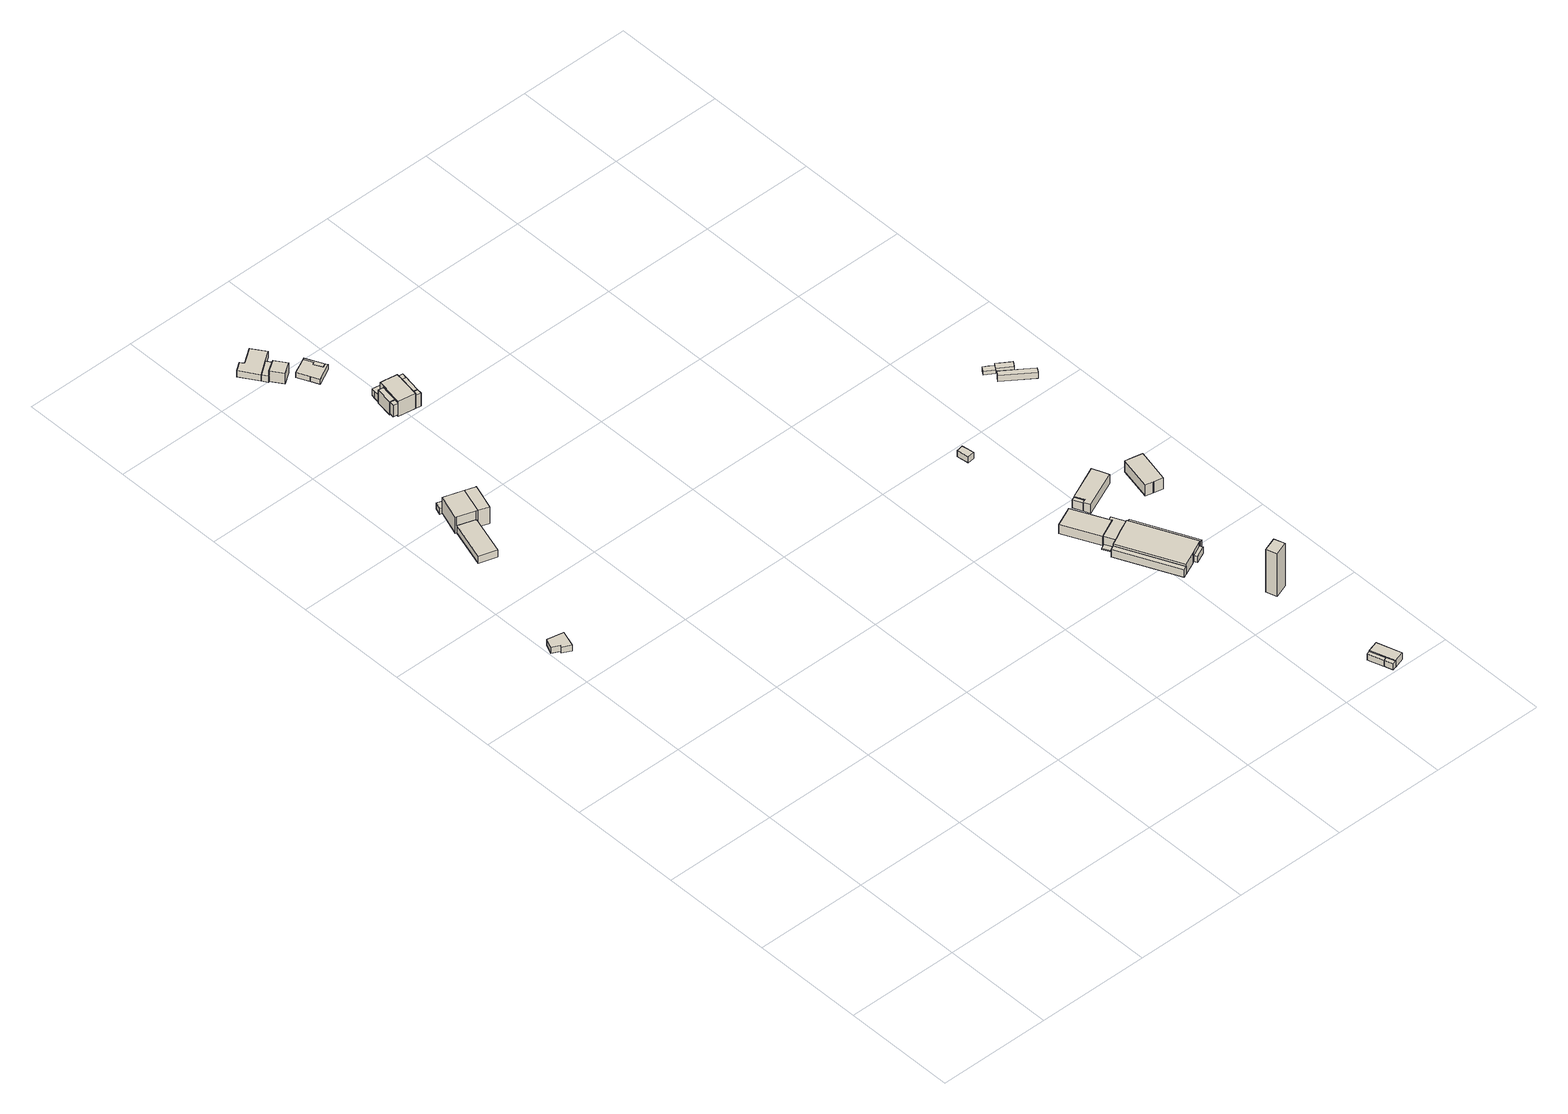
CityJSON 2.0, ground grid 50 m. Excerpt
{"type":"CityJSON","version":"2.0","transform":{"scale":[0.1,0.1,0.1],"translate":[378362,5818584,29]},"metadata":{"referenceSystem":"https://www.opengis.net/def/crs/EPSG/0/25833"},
"CityObjects":{
"building1":{"type":"Building","attributes":{"Gemeindeschluessel":"11000005","BezugspunktDach":"2200","function":"31001_2120","measuredHeight":2.89,"storeysAboveGround":1},"address":[{"country":"Germany","locality":"Berlin","thoroughfareNumber":"59 (1)","thoroughfareName":"Siemenswerderweg"}],"geometry":[{"type":"Solid","lod":"1","boundaries":[[[[0,1,2,3,4,5]],[[6,7,8,9,10,11]],[[6,11,5,4]],[[7,6,4,3]],[[8,7,3,2]],[[9,8,2,1]],[[10,9,1,0]],[[11,10,0,5]]]]}]},
"building2":{"type":"Building","attributes":{"Gemeindeschluessel":"11000005","function":"31001_3210"},"address":[{"country":"Germany","locality":"Berlin","thoroughfareNumber":"57","thoroughfareName":"Siemenswerderweg"}],"children":["building2-1","building2-2","building2-3"]},
"building2-1":{"type":"BuildingPart","attributes":{"BezugspunktDach":"2200","measuredHeight":8.06,"storeysAboveGround":2},"parents":["building2"],"geometry":[{"type":"MultiSurface","lod":"1","boundaries":[[[12,13,14,15,16,17]],[[18,19,20,21,22,23]],[[18,23,17,16]],[[19,18,16,15]],[[24,21,20,14,13]],[[25,24,13,12]],[[23,22,12,17]],[[20,19,15,14]]]}]},
"building2-2":{"type":"BuildingPart","attributes":{"BezugspunktDach":"2200","measuredHeight":3.63,"storeysAboveGround":2},"parents":["building2"],"geometry":[{"type":"MultiSurface","lod":"1","boundaries":[[[26,24,25,27]],[[22,21,28,29]],[[22,29,27,25]],[[28,21,24,26]],[[29,28,26,27]],[[21,22,30,25,24]]]}]},
"building2-3":{"type":"BuildingPart","attributes":{"BezugspunktDach":"2200","measuredHeight":8.59,"storeysAboveGround":2},"parents":["building2"],"geometry":[{"type":"Solid","lod":"1","boundaries":[[[[31,32,33,15,14]],[[34,35,36,37,38]],[[34,38,14,20,19,15]],[[35,34,15,33]],[[36,35,33,32]],[[37,36,32,31]],[[38,37,31,14]],[[15,19,20,14]]]]}]},
"building3":{"type":"Building","attributes":{"Gemeindeschluessel":"11000005","BezugspunktDach":"2200","function":"31001_3210","measuredHeight":3.38,"storeysAboveGround":1},"address":[{"country":"Germany","locality":"Berlin","thoroughfareNumber":"57 (2)","thoroughfareName":"Siemenswerderweg"}],"geometry":[{"type":"Solid","lod":"1","boundaries":[[[[39,40,41,42,43,44]],[[45,46,47,48,49,50]],[[45,50,44,43]],[[46,45,43,42]],[[47,46,42,41]],[[48,47,41,40]],[[49,48,40,39]],[[50,49,39,44]]]]}]},
"building4":{"type":"Building","attributes":{"Gemeindeschluessel":"11000005","function":"31001_1312"},"address":[{"country":"Germany","locality":"Berlin","thoroughfareNumber":"51","thoroughfareName":"Siemenswerderweg"}],"children":["building4-1","building4-2"]},
"building4-1":{"type":"BuildingPart","attributes":{"BezugspunktDach":"2200","measuredHeight":3.2,"storeysAboveGround":1},"parents":["building4"],"geometry":[{"type":"Solid","lod":"1","boundaries":[[[[51,52,53,54,55,56,57]],[[58,59,60,61,62,63,64]],[[58,64,57,56]],[[59,58,56,55]],[[60,59,55,54]],[[61,60,54,53]],[[62,61,53,52]],[[64,63,51,57]],[[63,62,52,51]]]]}]},
"building4-2":{"type":"BuildingPart","attributes":{"BezugspunktDach":"2200","measuredHeight":3.2,"storeysAboveGround":1},"parents":["building4"],"geometry":[{"type":"Solid","lod":"1","boundaries":[[[[65,66,67,52,51]],[[62,68,69,70,63]],[[68,62,52,67]],[[69,68,67,66]],[[70,69,66,65]],[[63,70,65,51]],[[62,63,51,52]]]]}]},
"building5":{"type":"Building","attributes":{"Gemeindeschluessel":"11000005","BezugspunktDach":"2200","function":"31001_2463","measuredHeight":5.12,"storeysAboveGround":1},"address":[{"country":"Germany","locality":"Berlin","thoroughfareNumber":"51 (1)","thoroughfareName":"Siemenswerderweg"}],"geometry":[{"type":"Solid","lod":"1","boundaries":[[[[71,72,73,74]],[[75,76,77,78]],[[75,78,74,73]],[[76,75,73,72]],[[77,76,72,71]],[[78,77,71,74]]]]}]},
"building6":{"type":"Building","attributes":{"Gemeindeschluessel":"11000005","BezugspunktDach":"2200","function":"31001_1312","measuredHeight":2.67,"storeysAboveGround":1},"address":[{"country":"Germany","locality":"Berlin","thoroughfareNumber":"53","thoroughfareName":"Siemenswerderweg"}],"geometry":[{"type":"Solid","lod":"1","boundaries":[[[[79,80,81,82,83,84,85,86,87,88]],[[89,90,91,92,93,94,95,96,97,98]],[[89,98,88,87]],[[90,89,87,86]],[[91,90,86,85]],[[92,91,85,84]],[[93,92,84,83]],[[94,93,83,82]],[[95,94,82,81]],[[96,95,81,80]],[[97,96,80,79]],[[98,97,79,88]]]]}]},
"building7":{"type":"Building","attributes":{"Gemeindeschluessel":"11000005","function":"31001_3200"},"address":[{"country":"Germany","locality":"Berlin","thoroughfareNumber":"55","thoroughfareName":"Siemenswerderweg"}],"children":["building7-1","building7-2","building7-3","building7-4","building7-5","building7-6","building7-7"]},
"building7-1":{"type":"BuildingPart","attributes":{"BezugspunktDach":"2200","measuredHeight":8.26,"storeysAboveGround":2},"parents":["building7"],"geometry":[{"type":"MultiSurface","lod":"1","boundaries":[[[99,100,101,102,103,104,105,106,107,108]],[[109,110,111,112,113,114,115,116,117,118]],[[119,120,121,108,107]],[[109,118,122,123]],[[110,109,107,106],[110,124,125,109]],[[111,110,126,127,128,129,130,106,105]],[[131,129,105,104]],[[112,111,128,132]],[[113,112,104,103]],[[114,113,103,102]],[[133,134,102,101]],[[135,136,115,101,100]],[[117,137,138,100,99]],[[118,117,99,108]],[[123,122,121,120,119]],[[124,110,109,125]],[[130,129,128,127,126]],[[132,128,129,131]],[[115,114,134,133]],[[116,115,136,135]],[[116,138,137,117]]]}]},
"building7-2":{"type":"BuildingPart","attributes":{"BezugspunktDach":"2200","measuredHeight":6.76,"storeysAboveGround":2},"parents":["building7"],"geometry":[{"type":"MultiSurface","lod":"1","boundaries":[[[125,124,139,140]],[[141,110,109,142]],[[141,142,140,139]],[[130,143,139,124]],[[110,141,144,127]],[[142,109,123,145,146,119,125,140]],[[127,144,143,130]],[[110,147,124,125,109,148]],[[119,146,145,123]]]}]},
"building7-3":{"type":"BuildingPart","attributes":{"BezugspunktDach":"2200","measuredHeight":6.76,"storeysAboveGround":2},"parents":["building7"],"geometry":[{"type":"MultiSurface","lod":"1","boundaries":[[[149,150,136,135]],[[115,151,152,116]],[[153,133,136,150]],[[151,115,151,154]],[[152,151,150,149]],[[116,138,155,149,135]],[[115,116,156,135,136]],[[154,151,115,133,153]],[[152,155,138,116]]]}]},
"building7-4":{"type":"BuildingPart","attributes":{"BezugspunktDach":"2200","measuredHeight":5.79,"storeysAboveGround":2},"parents":["building7"],"geometry":[{"type":"Solid","lod":"1","boundaries":[[[[120,119,146,157]],[[145,123,122,158]],[[145,158,157,146]],[[158,122,120,157]],[[145,146,119,123]],[[122,123,119,120]]]]}]},
"building7-5":{"type":"BuildingPart","attributes":{"BezugspunktDach":"2200","measuredHeight":3.38,"storeysAboveGround":2},"parents":["building7"],"geometry":[{"type":"MultiSurface","lod":"1","boundaries":[[[130,129,131,159,160,161,143]],[[162,163,164,132,128,127,144]],[[162,144,143,161]],[[163,162,161,160]],[[164,163,160,159]],[[132,164,159,131]],[[165,128,132,131,129]],[[127,128,166,129,130]],[[127,130,143,144]]]}]},
"building7-6":{"type":"BuildingPart","attributes":{"BezugspunktDach":"2200","measuredHeight":6.56,"storeysAboveGround":2},"parents":["building7"],"geometry":[{"type":"MultiSurface","lod":"1","boundaries":[[[153,167,134,133]],[[114,168,151,115]],[[168,114,134,167]],[[151,168,167,153]],[[114,115,133,134]],[[151,169,153,133,115]]]}]},
"building7-7":{"type":"BuildingPart","attributes":{"BezugspunktDach":"2200","measuredHeight":6.63,"storeysAboveGround":2},"parents":["building7"],"geometry":[{"type":"Solid","lod":"1","boundaries":[[[[170,155,138,137]],[[116,152,171,117]],[[171,152,155,170]],[[117,171,170,137]],[[138,116,117,137]],[[152,116,138,155]]]]}]},
"building8":{"type":"Building","attributes":{"Gemeindeschluessel":"11000005","BezugspunktDach":"2200","function":"51009_1610","measuredHeight":2.72,"storeysAboveGround":0},"address":[{"country":"Germany","locality":"Berlin"}],"geometry":[{"type":"Solid","lod":"1","boundaries":[[[[86,85,84,83,172,87]],[[173,174,175,176,177,178]],[[173,178,87,172]],[[174,173,172,83]],[[175,174,83,84]],[[176,175,84,85]],[[177,176,85,86]],[[178,177,86,87]]]]}]},
"building9":{"type":"Building","attributes":{"Gemeindeschluessel":"11000004","BezugspunktDach":"2200","function":"51009_1610","measuredHeight":2.99,"storeysAboveGround":0},"address":[{"country":"Germany","locality":"Berlin"}],"geometry":[{"type":"Solid","lod":"1","boundaries":[[[[179,180,181,182]],[[183,184,185,186]],[[183,186,182,181]],[[184,183,181,180]],[[185,184,180,179]],[[186,185,179,182]]]]}]},
"building10":{"type":"Building","attributes":{"Gemeindeschluessel":"11000004","BezugspunktDach":"2200","function":"51009_1610","measuredHeight":3.65,"storeysAboveGround":0},"address":[{"country":"Germany","locality":"Berlin"}],"geometry":[{"type":"Solid","lod":"1","boundaries":[[[[187,188,189,190]],[[191,192,193,194]],[[191,194,190,189]],[[192,191,189,188]],[[193,192,188,187]],[[194,193,187,190]]]]}]},
"building11":{"type":"Building","attributes":{"Gemeindeschluessel":"11000004","BezugspunktDach":"2200","function":"51009_1610","measuredHeight":0.376,"storeysAboveGround":0},"address":[{"country":"Germany","locality":"Berlin"}],"geometry":[{"type":"Solid","lod":"1","boundaries":[[[[195,196,197,198]],[[199,200,201,202]],[[199,202,198,197]],[[200,199,197,196]],[[201,200,196,195]],[[202,201,195,198]]]]}]},
"building12":{"type":"Building","attributes":{"Gemeindeschluessel":"11000004","function":"31001_3220"},"address":[{"country":"Germany","locality":"Berlin","thoroughfareNumber":"115 (3)","thoroughfareName":"Havelchaussee"}],"children":["building12-1","building12-2"]},
"building12-1":{"type":"BuildingPart","attributes":{"BezugspunktDach":"2200","measuredHeight":3.78,"storeysAboveGround":1},"parents":["building12"],"geometry":[{"type":"MultiSurface","lod":"1","boundaries":[[[203,204,205,206]],[[207,208,209,210]],[[207,210,206,205]],[[208,207,205,204]],[[209,208,204,203]],[[211,212,181,213,209,203,206]],[[210,213,181,212,211]]]}]},
"building12-2":{"type":"BuildingPart","attributes":{"BezugspunktDach":"2200","measuredHeight":3.22,"storeysAboveGround":1},"parents":["building12"],"geometry":[{"type":"MultiSurface","lod":"1","boundaries":[[[182,181,212,214]],[[210,213,215,216]],[[210,216,214,212]],[[215,213,181,182]],[[216,215,182,214]],[[213,210,217,212,181]]]}]},
"building13":{"type":"Building","attributes":{"Gemeindeschluessel":"11000004","BezugspunktDach":"2200","function":"31001_1310","measuredHeight":5.12,"storeysAboveGround":1},"address":[{"country":"Germany","locality":"Berlin","thoroughfareNumber":"119","thoroughfareName":"Havelchaussee"}],"geometry":[{"type":"Solid","lod":"1","boundaries":[[[[218,219,220,221,222,223]],[[224,225,226,227,228,229]],[[224,229,223,222]],[[225,224,222,221]],[[226,225,221,220]],[[227,226,220,219]],[[228,227,219,218]],[[229,228,218,223]]]]}]},
"building14":{"type":"Building","attributes":{"Gemeindeschluessel":"11000004","function":"31001_1310"},"address":[{"country":"Germany","locality":"Berlin","thoroughfareNumber":"115, 117","thoroughfareName":"Havelchaussee"}],"children":["building14-1","building14-2","building14-3"]},
"building14-1":{"type":"BuildingPart","attributes":{"BezugspunktDach":"2200","measuredHeight":5.63,"storeysAboveGround":1},"parents":["building14"],"geometry":[{"type":"MultiSurface","lod":"1","boundaries":[[[230,231,232,233,234,235,236,237,238,239,240]],[[241,242,243,244,245,246,247,248,249,250,251]],[[241,251,240,239]],[[242,241,239,238]],[[252,253,238,237]],[[244,254,255,252,243,237,236]],[[245,244,236,235]],[[246,245,235,234]],[[247,246,234,233]],[[248,247,233,232]],[[249,248,232,231]],[[250,249,231,230]],[[251,250,230,240]],[[243,256,242,253,252]],[[257,255,254,244]],[[257,258,243,252,255]]]}]},
"building14-2":{"type":"BuildingPart","attributes":{"BezugspunktDach":"2200","measuredHeight":4.96,"storeysAboveGround":1},"parents":["building14"],"geometry":[{"type":"MultiSurface","lod":"1","boundaries":[[[259,253,255,254,260,261,262,263,264,265]],[[266,267,268,269,270,244,257,242,271,272]],[[266,272,265,264]],[[267,266,264,263]],[[268,267,263,262]],[[269,268,262,261]],[[273,274,261,260]],[[244,270,260,254]],[[271,242,253,259]],[[272,271,259,265]],[[270,269,274,273]],[[257,244,254,255]],[[243,252,253,242]],[[257,255,252,243,275]]]}]},
"building14-3":{"type":"BuildingPart","attributes":{"BezugspunktDach":"2200","measuredHeight":1.21,"storeysAboveGround":1},"parents":["building14"],"geometry":[{"type":"MultiSurface","lod":"1","boundaries":[[[273,276,277,274]],[[278,279,270,269]],[[278,269,274,277]],[[279,278,277,276]],[[270,279,276,273]],[[270,273,274,269,280]]]}]},
"building15":{"type":"Building","attributes":{"Gemeindeschluessel":"11000004","BezugspunktDach":"2200","function":"31001_1310","measuredHeight":23.33,"storeysAboveGround":1},"address":[{"country":"Germany","locality":"Berlin","thoroughfareNumber":"115 (1)","thoroughfareName":"Havelchaussee"}],"geometry":[{"type":"Solid","lod":"1","boundaries":[[[[281,282,283,284]],[[285,286,287,288]],[[285,288,284,283]],[[286,285,283,282]],[[287,286,282,281]],[[288,287,281,284]]]]}]},
"building16":{"type":"Building","attributes":{"Gemeindeschluessel":"11000004","BezugspunktDach":"2200","function":"51009_1610","measuredHeight":3.48,"storeysAboveGround":0},"address":[{"country":"Germany","locality":"Berlin"}],"geometry":[{"type":"Solid","lod":"1","boundaries":[[[[289,290,291,292]],[[293,294,295,296]],[[293,296,292,291]],[[294,293,291,290]],[[295,294,290,289]],[[296,295,289,292]]]]}]},
"building17":{"type":"Building","attributes":{"Gemeindeschluessel":"11000004","BezugspunktDach":"2200","function":"51009_1610","measuredHeight":3.98,"storeysAboveGround":0},"address":[{"country":"Germany","locality":"Berlin"}],"geometry":[{"type":"Solid","lod":"1","boundaries":[[[[297,298,299,300]],[[301,302,303,304]],[[301,304,300,299]],[[302,301,299,298]],[[303,302,298,297]],[[304,303,297,300]]]]}]},
"building18":{"type":"Building","attributes":{"Gemeindeschluessel":"11000004","BezugspunktDach":"2200","function":"51009_1610","measuredHeight":3.93,"storeysAboveGround":0},"address":[{"country":"Germany","locality":"Berlin"}],"geometry":[{"type":"Solid","lod":"1","boundaries":[[[[305,306,307,308]],[[309,310,311,312]],[[309,312,308,307]],[[310,309,307,306]],[[311,310,306,305]],[[312,311,305,308]]]]}]},
"building19":{"type":"Building","attributes":{"Gemeindeschluessel":"11000004","BezugspunktDach":"2200","function":"31001_2143","measuredHeight":3.26,"storeysAboveGround":1},"address":[{"country":"Germany","locality":"Berlin","thoroughfareNumber":"119 (5)","thoroughfareName":"Havelchaussee"}],"geometry":[{"type":"Solid","lod":"1","boundaries":[[[[313,314,315,316,317]],[[318,319,320,321,322]],[[318,322,317,316]],[[319,318,316,315]],[[320,319,315,314]],[[321,320,314,313]],[[322,321,313,317]]]]}]},
"building20":{"type":"Building","attributes":{"Gemeindeschluessel":"11000004","BezugspunktDach":"2200","function":"31001_2600","measuredHeight":5.91,"storeysAboveGround":1},"address":[{"country":"Germany","locality":"Berlin","thoroughfareNumber":"119 (1)","thoroughfareName":"Havelchaussee"}],"geometry":[{"type":"Solid","lod":"1","boundaries":[[[[323,324,325,326,327,328,329,330]],[[331,332,333,334,303,302,335,301]],[[331,301,330,329]],[[332,331,329,328]],[[333,332,328,327]],[[334,333,327,326]],[[303,334,326,325]],[[302,303,325,324]],[[335,302,324,323]],[[301,335,323,330]]]]}]},
"building21":{"type":"Building","attributes":{"Gemeindeschluessel":"11000004","BezugspunktDach":"2200","function":"31001_2120","measuredHeight":7.67,"storeysAboveGround":1},"address":[{"country":"Germany","locality":"Berlin","thoroughfareNumber":"119 (2)","thoroughfareName":"Havelchaussee"}],"geometry":[{"type":"Solid","lod":"1","boundaries":[[[[336,337,338,339,340,341,342,343]],[[344,345,346,347,348,349,350,351]],[[344,351,343,342]],[[345,344,342,341]],[[346,345,341,340]],[[347,346,340,339]],[[348,347,339,338]],[[349,348,338,337]],[[350,349,337,336]],[[351,350,336,343]]]]}]},
"building22":{"type":"Building","attributes":{"Gemeindeschluessel":"11000004","BezugspunktDach":"2200","function":"31001_2440","measuredHeight":2.96,"storeysAboveGround":1},"address":[{"country":"Germany","locality":"Berlin","thoroughfareNumber":"129 (4)","thoroughfareName":"Havelchaussee"}],"geometry":[{"type":"Solid","lod":"1","boundaries":[[[[352,353,354,355,356]],[[357,358,359,360,361]],[[357,361,356,355]],[[358,357,355,354]],[[359,358,354,353]],[[360,359,353,352]],[[361,360,352,356]]]]}]},
"building23":{"type":"Building","attributes":{"Gemeindeschluessel":"11000004","BezugspunktDach":"2200","function":"51009_1610","measuredHeight":2.95,"storeysAboveGround":0},"address":[{"country":"Germany","locality":"Berlin"}],"geometry":[{"type":"Solid","lod":"1","boundaries":[[[[362,363,364,365]],[[366,367,368,369]],[[366,369,365,364]],[[367,366,364,363]],[[368,367,363,362]],[[369,368,362,365]]]]}]},
"building24":{"type":"Building","attributes":{"Gemeindeschluessel":"11000004","BezugspunktDach":"2200","function":"51009_1610","measuredHeight":2.42,"storeysAboveGround":0},"address":[{"country":"Germany","locality":"Berlin"}],"geometry":[{"type":"Solid","lod":"1","boundaries":[[[[370,371,372,373]],[[374,375,376,377]],[[374,377,373,372]],[[375,374,372,371]],[[376,375,371,370]],[[377,376,370,373]]]]}]}
},
"vertices":[
[41,2186,41],[37,2178,41],[74,2159,41],[98,2231,41],[26,2246,41],[6,2204,41],[26,2246,12],[98,2231,12],[74,2159,12],[37,2178,12],[41,2186,12],[6,2204,12],
[193,2919,94],[269,2894,94],[275,2893,94],[312,3007,94],[225,3035,94],[187,2921,94],[225,3035,14],[312,3007,14],[275,2893,14],[269,2894,14],[193,2919,14],[187,2921,14],[269,2894,50],[193,2919,50],
[215,2718,50],[138,2742,50],[215,2718,14],[138,2742,14],[193,2919,24],
[320,2877,94],[358,2991,94],[355,2992,94],[312,3007,8],[355,2992,8],[358,2991,8],[320,2877,8],[275,2893,8],
[225,3035,41],[312,3007,41],[355,2992,41],[365,3022,41],[227,3069,41],[216,3038,41],[227,3069,11],[365,3022,11],[355,2992,11],[312,3007,11],[225,3035,11],[216,3038,11],
[216,4014,49],[277,4059,49],[321,4090,49],[280,4149,49],[213,4103,49],[201,4119,49],[165,4093,49],[201,4119,17],[213,4103,17],[280,4149,17],[321,4090,17],[277,4059,17],[216,4014,17],[165,4093,17],
[232,3990,49],[282,4023,49],[295,4032,49],[295,4032,17],[282,4023,17],[232,3990,17],
[267,3940,74],[317,3973,74],[282,4023,74],[232,3990,74],[282,4023,22],[317,3973,22],[267,3940,22],[232,3990,22],
[347,3889,44],[348,3889,44],[364,3852,44],[440,3890,44],[434,3901,44],[417,3892,44],[398,3930,44],[409,3936,44],[390,3974,44],[322,3941,44],[390,3974,18],[409,3936,18],[398,3930,18],[417,3892,18],[434,3901,18],[440,3890,18],[364,3852,18],[348,3889,18],[347,3889,18],[322,3941,18],
[537,3517,91],[541,3540,91],[554,3616,91],[557,3639,91],[519,3645,91],[510,3647,91],[481,3651,91],[478,3628,91],[465,3552,91],[461,3529,91],[465,3552,16],[478,3628,16],[481,3651,16],[510,3647,16],[519,3645,16],[557,3639,16],[554,3616,16],[541,3540,16],[537,3517,16],[461,3529,16],[465,3552,82],[461,3529,82],[461,3529,62],[461,3529,24],[465,3552,24],[478,3628,83],[465,3552,83],[478,3628,34],[478,3628,23],[481,3651,23],[481,3651,57],[478,3628,57],[510,3647,57],[510,3647,23],[554,3616,82],[557,3639,82],[541,3540,83],[554,3616,83],[537,3517,82],[541,3540,82],
[454,3632,83],[442,3556,83],[454,3632,16],[442,3556,16],[454,3632,57],[454,3632,23],[442,3556,24],[442,3556,82],[478,3628,63],[470,3581,16],
[564,3536,83],[577,3612,83],[577,3612,16],[564,3536,16],[577,3612,82],[577,3612,40],[564,3536,82],[541,3540,53],
[438,3533,82],[438,3533,24],
[513,3664,57],[461,3673,57],[458,3655,57],[458,3655,23],[461,3673,23],[513,3664,23],[481,3651,53],[481,3651,40],
[581,3635,82],[581,3635,16],[577,3612,33],
[561,3513,82],[561,3513,16],
[396,3978,44],[396,3978,17],[434,3901,17],[417,3892,17],[398,3930,17],[409,3936,17],[390,3974,17],
[2241,5,47],[2259,11,47],[2246,49,47],[2230,43,47],[2246,49,17],[2259,11,17],[2241,5,17],[2230,43,17],
[2009,899,58],[2027,908,58],[1904,1174,58],[1885,1165,58],[1904,1174,21],[2027,908,21],[2009,899,21],[1885,1165,21],
[1910,1177,23],[1931,1187,23],[1910,1232,23],[1888,1221,23],[1910,1232,19],[1931,1187,19],[1910,1177,19],[1888,1221,19],
[2259,11,50],[2305,25,50],[2271,132,50],[2223,117,50],[2271,132,15],[2305,25,15],[2259,11,15],[2223,117,15],[2223,117,18],[2223,117,47],[2246,49,15],
[2207,112,47],[2230,43,15],[2207,112,15],[2223,117,27],
[1908,1236,61],[1951,1256,61],[1994,1276,61],[1988,1288,61],[1918,1433,61],[1832,1394,61],[1918,1433,15],[1988,1288,15],[1994,1276,15],[1951,1256,15],[1908,1236,15],[1832,1394,15],
[2027,908,68],[2089,937,68],[2094,939,68],[2144,963,68],[2152,967,68],[2029,1232,68],[2028,1235,68],[1966,1205,68],[1931,1187,68],[1910,1177,68],[1904,1174,68],[1910,1177,18],[1931,1187,18],[1966,1205,18],[2028,1235,18],[2029,1232,18],[2152,967,18],[2144,963,18],[2094,939,18],[2089,937,18],[2027,908,18],[1904,1174,18],[1966,1205,62],[1931,1187,62],[2028,1235,62],[1979,1211,62],[1955,1200,18],[1979,1211,18],[1968,1206,18],
[1910,1232,62],[2026,1240,62],[2001,1294,62],[1988,1288,62],[1994,1276,62],[1957,1259,62],[1908,1236,62],[1957,1259,18],[1994,1276,18],[1988,1288,18],[2001,1294,18],[2026,1240,18],[1910,1232,18],[1908,1236,18],[2026,1240,30],[2001,1294,30],[1973,1208,18],
[2050,1251,30],[2026,1306,30],[2026,1306,18],[2050,1251,18],[2001,1293,18],
[2193,589,236],[2255,611,236],[2239,657,236],[2178,636,236],[2239,657,19],[2255,611,19],[2193,589,19],[2178,636,19],
[2101,925,51],[2150,948,51],[2144,963,51],[2094,939,51],[2144,963,20],[2150,948,20],[2101,925,20],[2094,939,20],
[1981,1422,56],[1996,1428,56],[1978,1469,56],[1963,1463,56],[1978,1469,16],[1996,1428,16],[1981,1422,16],[1963,1463,16],
[2152,967,59],[2168,974,59],[2045,1240,59],[2029,1232,59],[2045,1240,20],[2168,974,20],[2152,967,20],[2029,1232,20],
[1848,1907,43],[1879,1911,43],[1870,1965,43],[1855,1962,43],[1840,1960,43],[1855,1962,12],[1870,1965,12],[1879,1911,12],[1848,1907,12],[1840,1960,12],
[1993,1435,61],[1996,1428,61],[1981,1422,61],[1993,1393,61],[2156,1465,61],[2142,1500,61],[2127,1535,61],[1978,1469,61],[2127,1535,16],[2142,1500,16],[2156,1465,16],[1993,1393,16],[1993,1435,16],
[2236,1315,76],[2241,1314,76],[2279,1305,76],[2312,1453,76],[2274,1462,76],[2269,1463,76],[2237,1470,76],[2204,1322,76],[2237,1470,19],[2269,1463,19],[2274,1462,19],[2312,1453,19],[2279,1305,19],[2241,1314,19],[2236,1315,19],[2204,1322,19],
[2251,2192,31],[2266,2214,31],[2246,2227,31],[2226,2239,31],[2212,2218,31],[2226,2239,13],[2246,2227,13],[2266,2214,13],[2251,2192,13],[2212,2218,13],
[2349,2066,44],[2363,2087,44],[2242,2174,44],[2227,2155,44],[2242,2174,14],[2363,2087,14],[2349,2066,14],[2227,2155,14],
[2308,2153,40],[2323,2175,40],[2266,2214,40],[2251,2192,40],[2266,2214,15],[2323,2175,15],[2308,2153,15],[2251,2192,15]
]}
